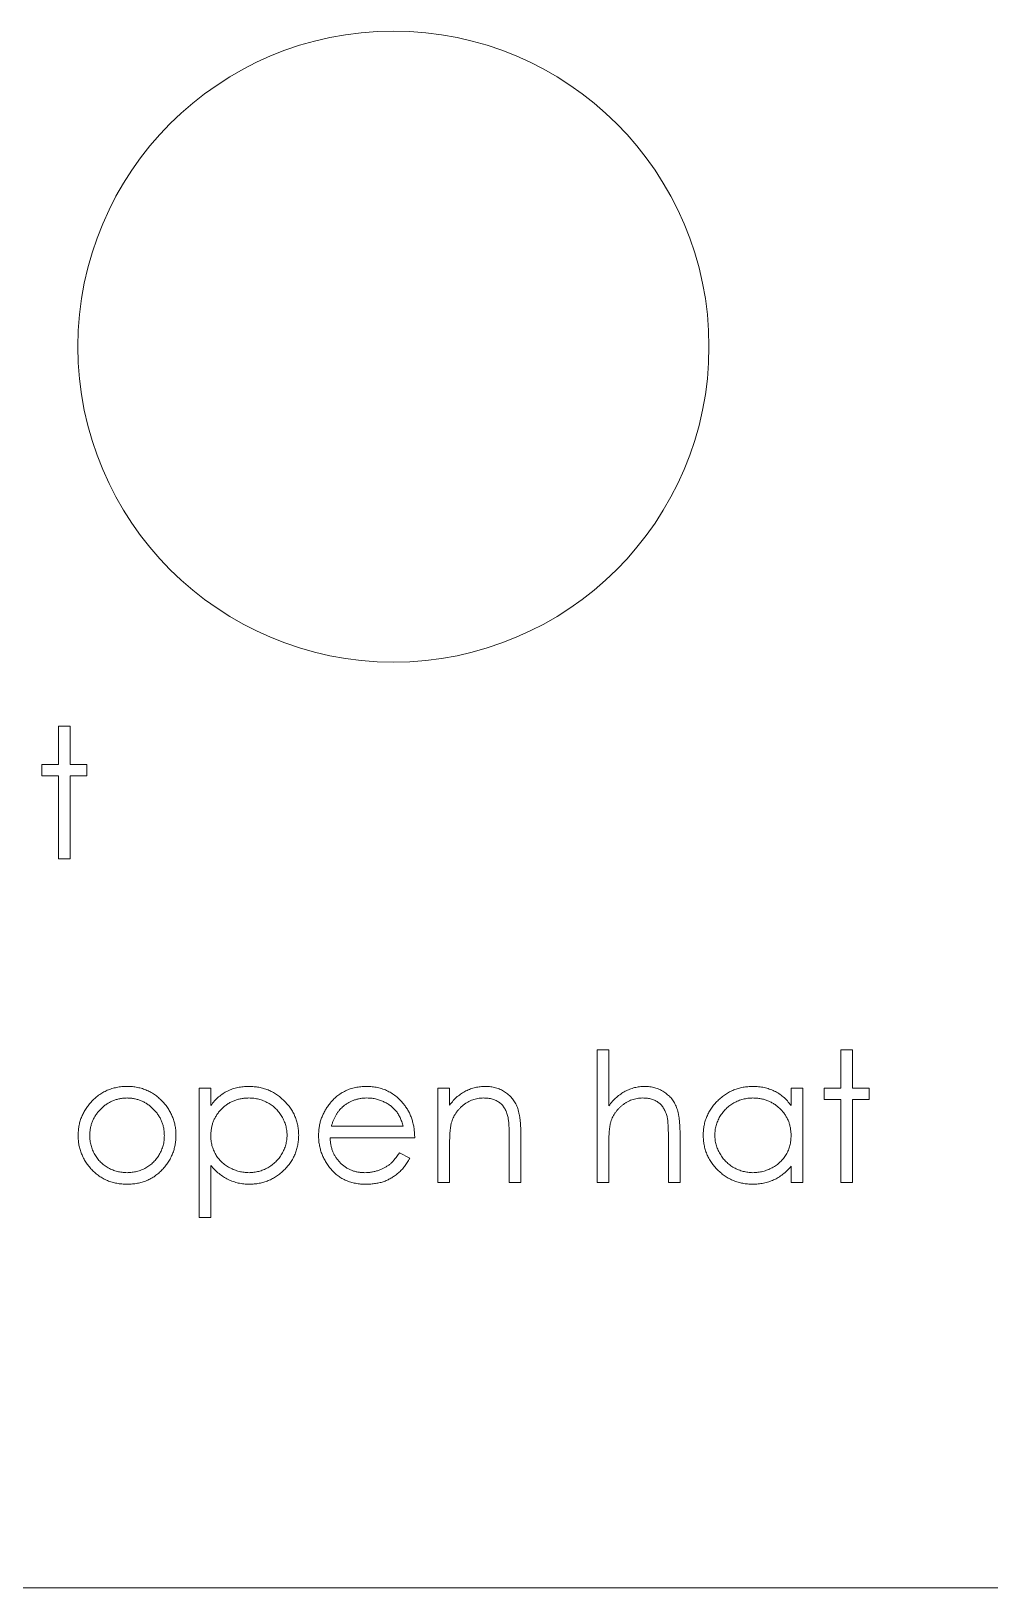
# Model space of a CAD drawing. Header units: inches. Extents: x 0 to 10.2, y -7 to 0.
# Drawn here: x 5.431 to 6.358, y -7 to -5.495 of the extents above; entities that cross this region are included whole.
import ezdxf

# ---------------------------------------------------------------- set-up
doc = ezdxf.new("R2010")
doc.units = ezdxf.units.IN
doc.header["$MEASUREMENT"] = 0

msp = doc.modelspace()

# ---------------------------------------------------------------- linework, layer by layer
at = {"color": 3, "linetype": 'Continuous', "lineweight": 5}
for p, q in [((5.4576, -6.167), (5.4688, -6.167)), ((5.4576, -6.2039), (5.4576, -6.167)), ((5.4688, -6.167), (5.4688, -6.2039)), ((5.4415, -6.2151), (5.4415, -6.2039)), ((5.4415, -6.2039), (5.4576, -6.2039)), ((5.4576, -6.2151), (5.4415, -6.2151)), ((5.4576, -6.2953), (5.4576, -6.2151)), ((5.4688, -6.2039), (5.4848, -6.2039)), ((5.4688, -6.2151), (5.4688, -6.2953)), ((5.4848, -6.2151), (5.4688, -6.2151)), ((5.4848, -6.2039), (5.4848, -6.2151)), ((5.4688, -6.2953), (5.4576, -6.2953)), ((5.9781, -6.48), (5.9894, -6.48)), ((5.9781, -6.6082), (5.9781, -6.48)), ((5.9894, -6.48), (5.9894, -6.5341)), ((6.2137, -6.48), (6.2249, -6.48)), ((6.2137, -6.5168), (6.2137, -6.48)), ((6.2249, -6.48), (6.2249, -6.5168)), ((5.5935, -6.5168), (5.6048, -6.5168)), ((5.5935, -6.6418), (5.5935, -6.5168)), ((5.6048, -6.5168), (5.6048, -6.5337)), ((5.8243, -6.5168), (5.8355, -6.5168)), ((5.8243, -6.6082), (5.8243, -6.5168)), ((5.8355, -6.5168), (5.8355, -6.5333)), ((6.1656, -6.5168), (6.1769, -6.5168)), ((6.1656, -6.5337), (6.1656, -6.5168)), ((6.1769, -6.5168), (6.1769, -6.6082)), ((6.1977, -6.528), (6.1977, -6.5168)), ((6.1977, -6.5168), (6.2137, -6.5168)), ((6.2137, -6.528), (6.1977, -6.528)), ((6.2137, -6.6082), (6.2137, -6.528)), ((6.2249, -6.5168), (6.241, -6.5168)), ((6.2249, -6.528), (6.2249, -6.6082)), ((6.241, -6.528), (6.2249, -6.528)), ((6.241, -6.5168), (6.241, -6.528)), ((5.7213, -6.5537), (5.7906, -6.5537)), ((5.9044, -6.5615), (5.9044, -6.6082)), ((6.0583, -6.5615), (6.0583, -6.6082)), ((5.8019, -6.5649), (5.7201, -6.5649)), ((5.8355, -6.5751), (5.8355, -6.6082)), ((5.8932, -6.6082), (5.8932, -6.5652)), ((5.9894, -6.5751), (5.9894, -6.6082)), ((6.0471, -6.6082), (6.0471, -6.5652)), ((5.6048, -6.5916), (5.6048, -6.6418)), ((5.7871, -6.5793), (5.7971, -6.5846)), ((6.1656, -6.6082), (6.1656, -6.5924)), ((5.8355, -6.6082), (5.8243, -6.6082)), ((5.9044, -6.6082), (5.8932, -6.6082)), ((5.9894, -6.6082), (5.9781, -6.6082)), ((6.0583, -6.6082), (6.0471, -6.6082)), ((6.1769, -6.6082), (6.1656, -6.6082)), ((6.2249, -6.6082), (6.2137, -6.6082)), ((5.6048, -6.6418), (5.5935, -6.6418))]:
    msp.add_line(p, q, dxfattribs=at)
at = {"color": 1, "linetype": 'Continuous', "lineweight": 5}
msp.add_line((0, -7), (10.15, -7), dxfattribs=at)
msp.add_circle((5.7813, -5.8), 0.305, dxfattribs=at)
at = {"color": 3, "linetype": 'Continuous', "lineweight": 5}
for points, knots in [([(5.4891, -6.5304), (5.4902, -6.5291), (5.4925, -6.5268), (5.4963, -6.5237), (5.5004, -6.5211), (5.5046, -6.5189), (5.5091, -6.5173), (5.5138, -6.5161), (5.5188, -6.5153), (5.5222, -6.5153), (5.5239, -6.5152)], [0, 0, 0, 0, 0.128498, 0.252713, 0.374819, 0.496436, 0.617911, 0.741288, 0.8687, 1, 1, 1, 1]), ([(5.5239, -6.5152), (5.5256, -6.5153), (5.5289, -6.5153), (5.5339, -6.5161), (5.5386, -6.5173), (5.5431, -6.5189), (5.5473, -6.5211), (5.5513, -6.5236), (5.5551, -6.5267), (5.5574, -6.5291), (5.5586, -6.5303)], [0, 0, 0, 0, 0.131751, 0.258332, 0.382134, 0.503804, 0.624693, 0.746871, 0.871514, 1, 1, 1, 1]), ([(5.6048, -6.5337), (5.6059, -6.5322), (5.6083, -6.5292), (5.6122, -6.5254), (5.6165, -6.5221), (5.621, -6.5196), (5.6258, -6.5176), (5.6308, -6.5162), (5.6362, -6.5154), (5.6398, -6.5153), (5.6417, -6.5152)], [0, 0, 0, 0, 0.13536, 0.263045, 0.386061, 0.505771, 0.625178, 0.746148, 0.870538, 1, 1, 1, 1]), ([(5.6417, -6.5152), (5.6433, -6.5153), (5.6465, -6.5154), (5.6512, -6.516), (5.6557, -6.5171), (5.6601, -6.5186), (5.6643, -6.5205), (5.6682, -6.523), (5.6721, -6.5258), (5.6756, -6.529), (5.6789, -6.5325), (5.6818, -6.5362), (5.6842, -6.5401), (5.6862, -6.5442), (5.6878, -6.5485), (5.6889, -6.5529), (5.6896, -6.5575), (5.6896, -6.5607), (5.6897, -6.5623)], [0, 0, 0, 0, 0.065081, 0.128636, 0.190653, 0.252125, 0.313446, 0.375227, 0.438498, 0.503285, 0.56801, 0.630879, 0.692154, 0.752552, 0.813191, 0.873985, 0.936258, 1, 1, 1, 1]), ([(5.7194, -6.5323), (5.7206, -6.5309), (5.7228, -6.5282), (5.7266, -6.5247), (5.7306, -6.5218), (5.735, -6.5194), (5.7396, -6.5175), (5.7446, -6.5162), (5.7498, -6.5154), (5.7533, -6.5153), (5.7551, -6.5152)], [0, 0, 0, 0, 0.128835, 0.253589, 0.374643, 0.49534, 0.616325, 0.739759, 0.866842, 1, 1, 1, 1]), ([(5.7551, -6.5152), (5.757, -6.5153), (5.7607, -6.5154), (5.766, -6.5162), (5.7711, -6.5176), (5.7759, -6.5196), (5.7804, -6.5222), (5.7846, -6.5253), (5.7885, -6.529), (5.7908, -6.5318), (5.7919, -6.5332)], [0, 0, 0, 0, 0.13204, 0.259033, 0.38188, 0.502258, 0.622752, 0.744743, 0.870109, 1, 1, 1, 1]), ([(5.8355, -6.5333), (5.8367, -6.5318), (5.839, -6.5289), (5.8429, -6.5251), (5.847, -6.522), (5.8513, -6.5195), (5.8558, -6.5176), (5.8604, -6.5162), (5.8653, -6.5154), (5.8686, -6.5153), (5.8703, -6.5152)], [0, 0, 0, 0, 0.140976, 0.2735688, 0.3989883, 0.5199298, 0.63811, 0.7565889, 0.8768598, 1, 1, 1, 1]), ([(5.8703, -6.5152), (5.872, -6.5153), (5.8753, -6.5154), (5.8801, -6.5164), (5.8846, -6.518), (5.8888, -6.5203), (5.8925, -6.5231), (5.8958, -6.5264), (5.8985, -6.5301), (5.9004, -6.5336), (5.9016, -6.5367), (5.9023, -6.5394), (5.903, -6.5423), (5.9035, -6.5456), (5.9039, -6.5491), (5.9042, -6.553), (5.9044, -6.5572), (5.9044, -6.56), (5.9044, -6.5615)], [0, 0, 0, 0, 0.07724, 0.151178, 0.223488, 0.295543, 0.366976, 0.437131, 0.507044, 0.57856, 0.616614, 0.658756, 0.704491, 0.754803, 0.809332, 0.868274, 0.932073, 1, 1, 1, 1]), ([(5.9894, -6.5341), (5.9906, -6.5326), (5.9929, -6.5296), (5.9969, -6.5258), (6.0009, -6.5225), (6.0052, -6.5199), (6.0097, -6.5178), (6.0143, -6.5163), (6.0192, -6.5154), (6.0225, -6.5153), (6.0241, -6.5152)], [0, 0, 0, 0, 0.140724, 0.273996, 0.400684, 0.522555, 0.641534, 0.759969, 0.878405, 1, 1, 1, 1]), ([(6.0241, -6.5152), (6.0258, -6.5153), (6.0291, -6.5154), (6.0339, -6.5164), (6.0384, -6.518), (6.0426, -6.5203), (6.0463, -6.5231), (6.0497, -6.5263), (6.0524, -6.5301), (6.0542, -6.5336), (6.0554, -6.5367), (6.0562, -6.5393), (6.0568, -6.5423), (6.0574, -6.5455), (6.0578, -6.5491), (6.0581, -6.553), (6.0583, -6.5571), (6.0583, -6.56), (6.0583, -6.5615)], [0, 0, 0, 0, 0.077229, 0.151155, 0.223454, 0.295497, 0.36692, 0.436794, 0.506696, 0.577864, 0.615912, 0.658048, 0.703776, 0.75408, 0.808979, 0.867913, 0.931702, 1, 1, 1, 1]), ([(6.0807, -6.5623), (6.0808, -6.5607), (6.0808, -6.5575), (6.0815, -6.5529), (6.0826, -6.5485), (6.0842, -6.5442), (6.0862, -6.5401), (6.0886, -6.5362), (6.0914, -6.5325), (6.0947, -6.529), (6.0983, -6.5258), (6.1021, -6.523), (6.1061, -6.5205), (6.1103, -6.5186), (6.1146, -6.5171), (6.1192, -6.516), (6.1239, -6.5154), (6.1271, -6.5153), (6.1287, -6.5152)], [0, 0, 0, 0, 0.063775, 0.126079, 0.186904, 0.247574, 0.308003, 0.369132, 0.432033, 0.496791, 0.561611, 0.624914, 0.686726, 0.748079, 0.809582, 0.871631, 0.934886, 1, 1, 1, 1]), ([(6.1287, -6.5152), (6.1306, -6.5153), (6.1342, -6.5154), (6.1396, -6.5162), (6.1446, -6.5176), (6.1494, -6.5196), (6.154, -6.5221), (6.1582, -6.5253), (6.1622, -6.5292), (6.1645, -6.5322), (6.1656, -6.5337)], [0, 0, 0, 0, 0.129862, 0.254654, 0.376015, 0.495255, 0.614798, 0.738106, 0.865196, 1, 1, 1, 1]), ([(5.4765, -6.5628), (5.4766, -6.5612), (5.4767, -6.5582), (5.4772, -6.5537), (5.4782, -6.5494), (5.4796, -6.5453), (5.4814, -6.5413), (5.4835, -6.5375), (5.4861, -6.5338), (5.4881, -6.5315), (5.4891, -6.5304)], [0, 0, 0, 0, 0.128919, 0.255238, 0.378679, 0.501088, 0.622714, 0.746241, 0.871589, 1, 1, 1, 1]), ([(5.5238, -6.5264), (5.5226, -6.5265), (5.5202, -6.5265), (5.5167, -6.5271), (5.5133, -6.5279), (5.51, -6.529), (5.5069, -6.5306), (5.5039, -6.5324), (5.501, -6.5346), (5.4983, -6.537), (5.4959, -6.5398), (5.4937, -6.5426), (5.4919, -6.5457), (5.4903, -6.5488), (5.4892, -6.5521), (5.4884, -6.5556), (5.4879, -6.5592), (5.4878, -6.5616), (5.4878, -6.5628)], [0, 0, 0, 0, 0.063846, 0.126044, 0.187165, 0.247399, 0.30838, 0.36978, 0.432584, 0.497641, 0.562401, 0.625557, 0.687332, 0.748313, 0.809791, 0.871768, 0.934836, 1, 1, 1, 1]), ([(5.5599, -6.5628), (5.5598, -6.5616), (5.5598, -6.5592), (5.5593, -6.5556), (5.5584, -6.5521), (5.5573, -6.5488), (5.5558, -6.5457), (5.5539, -6.5427), (5.5517, -6.5397), (5.5492, -6.5371), (5.5466, -6.5346), (5.5437, -6.5324), (5.5407, -6.5306), (5.5376, -6.529), (5.5343, -6.5279), (5.5309, -6.5271), (5.5274, -6.5265), (5.525, -6.5265), (5.5238, -6.5264)], [0, 0, 0, 0, 0.0651848, 0.1282737, 0.1902702, 0.2517683, 0.3127687, 0.3747933, 0.4379696, 0.5030474, 0.5681252, 0.6309497, 0.6923691, 0.7529732, 0.8136411, 0.8743552, 0.936573, 1, 1, 1, 1]), ([(5.5586, -6.5303), (5.5596, -6.5314), (5.5616, -6.5337), (5.5641, -6.5374), (5.5663, -6.5412), (5.568, -6.5452), (5.5694, -6.5494), (5.5704, -6.5537), (5.571, -6.5582), (5.5711, -6.5612), (5.5711, -6.5628)], [0, 0, 0, 0, 0.128157, 0.253834, 0.376506, 0.498534, 0.621368, 0.744565, 0.870634, 1, 1, 1, 1]), ([(5.6416, -6.5264), (5.6403, -6.5265), (5.6378, -6.5265), (5.6341, -6.527), (5.6306, -6.5278), (5.6272, -6.529), (5.624, -6.5304), (5.6209, -6.5322), (5.618, -6.5344), (5.6153, -6.5368), (5.6129, -6.5395), (5.6107, -6.5423), (5.6089, -6.5453), (5.6073, -6.5485), (5.6062, -6.5518), (5.6054, -6.5553), (5.6049, -6.559), (5.6048, -6.5614), (5.6048, -6.5627)], [0, 0, 0, 0, 0.066044, 0.130024, 0.192374, 0.253884, 0.314896, 0.375806, 0.438242, 0.501591, 0.564881, 0.626533, 0.687516, 0.748106, 0.808796, 0.870822, 0.934371, 1, 1, 1, 1]), ([(5.6785, -6.5624), (5.6784, -6.5608), (5.6783, -6.5577), (5.6773, -6.5531), (5.6758, -6.5486), (5.6735, -6.5443), (5.6709, -6.5403), (5.6677, -6.5367), (5.6641, -6.5336), (5.6601, -6.5311), (5.6557, -6.529), (5.6512, -6.5275), (5.6464, -6.5266), (5.6432, -6.5265), (5.6416, -6.5264)], [0, 0, 0, 0, 0.081994, 0.163349, 0.245826, 0.330367, 0.415198, 0.497941, 0.580476, 0.66374, 0.747513, 0.830399, 0.914076, 1, 1, 1, 1]), ([(5.7557, -6.5264), (5.7546, -6.5265), (5.7524, -6.5265), (5.7491, -6.5269), (5.746, -6.5276), (5.743, -6.5285), (5.7401, -6.5298), (5.7373, -6.5312), (5.7347, -6.533), (5.733, -6.5343), (5.7322, -6.535)], [0, 0, 0, 0, 0.131092, 0.259141, 0.384162, 0.505992, 0.629098, 0.750669, 0.874039, 1, 1, 1, 1]), ([(5.7906, -6.5537), (5.7902, -6.5522), (5.7894, -6.5493), (5.7878, -6.5454), (5.7859, -6.5418), (5.7837, -6.5388), (5.7812, -6.5361), (5.7784, -6.5337), (5.7751, -6.5316), (5.7716, -6.5298), (5.7678, -6.5283), (5.7638, -6.5272), (5.7598, -6.5265), (5.7571, -6.5265), (5.7557, -6.5264)], [0, 0, 0, 0, 0.09624, 0.185231, 0.267501, 0.3444, 0.419595, 0.496891, 0.576638, 0.660268, 0.745387, 0.83004, 0.914474, 1, 1, 1, 1]), ([(5.8683, -6.5264), (5.8674, -6.5265), (5.8656, -6.5265), (5.863, -6.5268), (5.8604, -6.5274), (5.8579, -6.5281), (5.8555, -6.5292), (5.8531, -6.5303), (5.8508, -6.5318), (5.8486, -6.5334), (5.8466, -6.5352), (5.8447, -6.5371), (5.843, -6.5391), (5.8415, -6.5412), (5.8401, -6.5434), (5.839, -6.5457), (5.838, -6.5481), (5.8375, -6.5498), (5.8372, -6.5506)], [0, 0, 0, 0, 0.063986, 0.126627, 0.188984, 0.25023, 0.312351, 0.374574, 0.438148, 0.50292, 0.567974, 0.630771, 0.692935, 0.754398, 0.815218, 0.876117, 0.938015, 1, 1, 1, 1]), ([(5.8919, -6.5444), (5.8915, -6.543), (5.8908, -6.5403), (5.889, -6.5366), (5.8867, -6.5334), (5.8839, -6.5308), (5.8807, -6.5288), (5.8769, -6.5274), (5.8728, -6.5266), (5.8698, -6.5265), (5.8683, -6.5264)], [0, 0, 0, 0, 0.1355195, 0.2608332, 0.378476, 0.4931776, 0.609281, 0.729981, 0.8592613, 1, 1, 1, 1]), ([(6.0221, -6.5264), (6.0212, -6.5265), (6.0195, -6.5265), (6.0168, -6.5268), (6.0142, -6.5274), (6.0117, -6.5281), (6.0093, -6.5291), (6.0069, -6.5303), (6.0047, -6.5318), (6.0025, -6.5334), (6.0004, -6.5352), (5.9985, -6.5371), (5.9968, -6.5391), (5.9953, -6.5412), (5.994, -6.5434), (5.9928, -6.5457), (5.9918, -6.5481), (5.9913, -6.5498), (5.9911, -6.5506)], [0, 0, 0, 0, 0.06402, 0.126694, 0.189084, 0.250363, 0.312516, 0.374243, 0.43785, 0.502657, 0.567745, 0.630576, 0.692772, 0.754268, 0.815121, 0.876051, 0.937982, 1, 1, 1, 1]), ([(6.0458, -6.5444), (6.0453, -6.543), (6.0446, -6.5403), (6.0427, -6.5366), (6.0405, -6.5334), (6.0377, -6.5309), (6.0344, -6.5288), (6.0307, -6.5274), (6.0266, -6.5266), (6.0237, -6.5265), (6.0221, -6.5264)], [0, 0, 0, 0, 0.136257, 0.261954, 0.379638, 0.494379, 0.609866, 0.729887, 0.859213, 1, 1, 1, 1]), ([(6.1288, -6.5264), (6.1272, -6.5265), (6.124, -6.5266), (6.1192, -6.5275), (6.1147, -6.529), (6.1103, -6.5311), (6.1063, -6.5336), (6.1027, -6.5367), (6.0995, -6.5403), (6.0968, -6.5443), (6.0946, -6.5486), (6.0931, -6.5531), (6.0921, -6.5577), (6.092, -6.5608), (6.0919, -6.5624)], [0, 0, 0, 0, 0.085921, 0.169593, 0.252476, 0.336244, 0.419505, 0.502036, 0.584775, 0.669846, 0.754185, 0.836658, 0.91801, 1, 1, 1, 1]), ([(6.1656, -6.5627), (6.1656, -6.5614), (6.1655, -6.559), (6.165, -6.5553), (6.1642, -6.5518), (6.1631, -6.5485), (6.1615, -6.5453), (6.1597, -6.5423), (6.1575, -6.5394), (6.155, -6.5368), (6.1523, -6.5344), (6.1494, -6.5322), (6.1464, -6.5305), (6.1432, -6.529), (6.1398, -6.5278), (6.1363, -6.527), (6.1326, -6.5265), (6.1301, -6.5265), (6.1288, -6.5264)], [0, 0, 0, 0, 0.065634, 0.129188, 0.191219, 0.251913, 0.312507, 0.373494, 0.435152, 0.498741, 0.562095, 0.624187, 0.685476, 0.746097, 0.807612, 0.869967, 0.933951, 1, 1, 1, 1]), ([(5.7089, -6.5628), (5.709, -6.5613), (5.709, -6.5586), (5.7095, -6.5545), (5.7103, -6.5505), (5.7115, -6.5466), (5.713, -6.5428), (5.7148, -6.5391), (5.7169, -6.5356), (5.7186, -6.5334), (5.7194, -6.5323)], [0, 0, 0, 0, 0.128045, 0.253768, 0.377428, 0.500551, 0.623296, 0.746578, 0.872348, 1, 1, 1, 1]), ([(5.7322, -6.535), (5.7316, -6.5355), (5.7304, -6.5366), (5.7288, -6.5385), (5.7272, -6.5405), (5.7258, -6.5428), (5.7245, -6.5452), (5.7233, -6.5479), (5.7222, -6.5507), (5.7216, -6.5527), (5.7213, -6.5537)], [0, 0, 0, 0, 0.109984, 0.22258, 0.3385, 0.458709, 0.585535, 0.717518, 0.854667, 1, 1, 1, 1]), ([(5.7919, -6.5332), (5.7927, -6.5343), (5.7943, -6.5364), (5.7963, -6.5399), (5.798, -6.5436), (5.7993, -6.5475), (5.8005, -6.5516), (5.8013, -6.5558), (5.8017, -6.5603), (5.8018, -6.5634), (5.8019, -6.5649)], [0, 0, 0, 0, 0.118522, 0.236255, 0.356174, 0.47725, 0.60154, 0.729618, 0.862158, 1, 1, 1, 1]), ([(5.8932, -6.5652), (5.8932, -6.564), (5.8932, -6.5616), (5.8932, -6.5582), (5.8931, -6.5551), (5.8929, -6.5523), (5.8927, -6.5499), (5.8925, -6.5478), (5.8922, -6.546), (5.892, -6.5449), (5.8919, -6.5444)], [0, 0, 0, 0, 0.17885, 0.34211, 0.489826, 0.623254, 0.74008, 0.841483, 0.928908, 1, 1, 1, 1]), ([(6.0471, -6.5652), (6.0471, -6.564), (6.047, -6.5616), (6.047, -6.5582), (6.0469, -6.5551), (6.0467, -6.5523), (6.0466, -6.5499), (6.0464, -6.5478), (6.0461, -6.546), (6.0459, -6.5449), (6.0458, -6.5444)], [0, 0, 0, 0, 0.178867, 0.342141, 0.489871, 0.623312, 0.740056, 0.841468, 0.928901, 1, 1, 1, 1]), ([(5.8372, -6.5506), (5.8371, -6.5512), (5.8368, -6.5526), (5.8365, -6.5548), (5.8362, -6.5573), (5.8359, -6.5602), (5.8358, -6.5635), (5.8356, -6.567), (5.8355, -6.571), (5.8355, -6.5737), (5.8355, -6.5751)], [0, 0, 0, 0, 0.076995, 0.167615, 0.271052, 0.38946, 0.520843, 0.666399, 0.826094, 1, 1, 1, 1]), ([(5.9911, -6.5506), (5.991, -6.5512), (5.9906, -6.5526), (5.9903, -6.5548), (5.99, -6.5573), (5.9898, -6.5602), (5.9896, -6.5634), (5.9894, -6.567), (5.9894, -6.571), (5.9894, -6.5737), (5.9894, -6.5751)], [0, 0, 0, 0, 0.075999, 0.165611, 0.269045, 0.387448, 0.518827, 0.665394, 0.825083, 1, 1, 1, 1]), ([(5.5239, -6.6098), (5.5222, -6.6097), (5.5188, -6.6096), (5.5139, -6.609), (5.5093, -6.6079), (5.5049, -6.6063), (5.5007, -6.6043), (5.4968, -6.6019), (5.4931, -6.599), (5.4897, -6.5957), (5.4866, -6.5922), (5.4839, -6.5884), (5.4817, -6.5845), (5.4798, -6.5804), (5.4783, -6.5762), (5.4773, -6.5719), (5.4767, -6.5674), (5.4766, -6.5643), (5.4765, -6.5628)], [0, 0, 0, 0, 0.0687423, 0.1346352, 0.1983242, 0.260825, 0.3227136, 0.3845545, 0.4469129, 0.5109576, 0.5749307, 0.6366845, 0.6974831, 0.7571338, 0.8169657, 0.8768184, 0.9376626, 1, 1, 1, 1]), ([(5.4878, -6.5628), (5.4878, -6.5644), (5.4879, -6.5676), (5.4889, -6.5723), (5.4904, -6.5768), (5.4925, -6.581), (5.4951, -6.585), (5.4982, -6.5885), (5.5017, -6.5915), (5.5057, -6.5941), (5.5099, -6.5961), (5.5144, -6.5975), (5.519, -6.5984), (5.5222, -6.5985), (5.5238, -6.5986)], [0, 0, 0, 0, 0.0847327, 0.1681787, 0.2514882, 0.3358407, 0.4198345, 0.5023449, 0.583649, 0.665931, 0.7487165, 0.8310473, 0.9144098, 1, 1, 1, 1]), ([(5.5238, -6.5986), (5.5254, -6.5985), (5.5286, -6.5984), (5.5333, -6.5975), (5.5377, -6.5961), (5.542, -6.5941), (5.5459, -6.5915), (5.5494, -6.5885), (5.5525, -6.585), (5.5551, -6.581), (5.5572, -6.5768), (5.5588, -6.5723), (5.5597, -6.5676), (5.5598, -6.5644), (5.5599, -6.5628)], [0, 0, 0, 0, 0.085606, 0.168983, 0.250908, 0.333708, 0.416005, 0.49766, 0.579893, 0.663902, 0.748466, 0.831791, 0.915252, 1, 1, 1, 1]), ([(5.5711, -6.5628), (5.5711, -6.5643), (5.571, -6.5674), (5.5703, -6.5719), (5.5693, -6.5762), (5.5679, -6.5804), (5.566, -6.5845), (5.5637, -6.5884), (5.561, -6.5922), (5.5579, -6.5957), (5.5545, -6.599), (5.5509, -6.6019), (5.547, -6.6043), (5.5428, -6.6063), (5.5384, -6.6079), (5.5338, -6.609), (5.5289, -6.6096), (5.5256, -6.6097), (5.5239, -6.6098)], [0, 0, 0, 0, 0.062416, 0.123337, 0.183265, 0.243172, 0.302898, 0.363774, 0.425605, 0.489659, 0.553785, 0.616222, 0.677854, 0.739517, 0.802097, 0.865866, 0.931508, 1, 1, 1, 1]), ([(5.6048, -6.5627), (5.6048, -6.5644), (5.6049, -6.5676), (5.6058, -6.5723), (5.6073, -6.5768), (5.6094, -6.581), (5.612, -6.5849), (5.6152, -6.5883), (5.6189, -6.5914), (5.623, -6.5939), (5.6275, -6.596), (5.6321, -6.5975), (5.6369, -6.5984), (5.6401, -6.5985), (5.6417, -6.5986)], [0, 0, 0, 0, 0.0864404, 0.169344, 0.2510607, 0.3323264, 0.4131893, 0.4942995, 0.5766539, 0.6617849, 0.7477649, 0.8319674, 0.9152994, 1, 1, 1, 1]), ([(5.6417, -6.5986), (5.6433, -6.5985), (5.6465, -6.5984), (5.6511, -6.5974), (5.6556, -6.596), (5.6599, -6.5939), (5.664, -6.5912), (5.6676, -6.5881), (5.6708, -6.5845), (5.6735, -6.5805), (5.6757, -6.5761), (5.6773, -6.5717), (5.6783, -6.567), (5.6784, -6.5639), (5.6785, -6.5624)], [0, 0, 0, 0, 0.08342, 0.165574, 0.248159, 0.332033, 0.416257, 0.499525, 0.583039, 0.668596, 0.754035, 0.83692, 0.9183, 1, 1, 1, 1]), ([(5.6897, -6.5623), (5.6896, -6.5639), (5.6896, -6.5671), (5.6889, -6.5718), (5.6878, -6.5763), (5.6863, -6.5806), (5.6843, -6.5848), (5.6819, -6.5887), (5.679, -6.5925), (5.6758, -6.596), (5.6722, -6.5992), (5.6684, -6.602), (5.6645, -6.6044), (5.6603, -6.6064), (5.656, -6.6079), (5.6515, -6.609), (5.6468, -6.6096), (5.6436, -6.6097), (5.642, -6.6098)], [0, 0, 0, 0, 0.064921, 0.128034, 0.189574, 0.25058, 0.311733, 0.37325, 0.435763, 0.500346, 0.564949, 0.627528, 0.689157, 0.749865, 0.81076, 0.8723, 0.935413, 1, 1, 1, 1]), ([(5.7549, -6.6098), (5.7531, -6.6097), (5.7497, -6.6097), (5.7447, -6.609), (5.74, -6.6078), (5.7356, -6.6063), (5.7315, -6.6042), (5.7277, -6.6017), (5.7242, -6.5988), (5.721, -6.5954), (5.7182, -6.5918), (5.7157, -6.588), (5.7136, -6.5841), (5.7119, -6.58), (5.7106, -6.5759), (5.7096, -6.5716), (5.709, -6.5672), (5.709, -6.5642), (5.7089, -6.5628)], [0, 0, 0, 0, 0.071579, 0.139629, 0.204797, 0.268135, 0.329814, 0.391301, 0.453434, 0.516552, 0.579631, 0.641119, 0.701294, 0.76081, 0.819932, 0.87892, 0.938983, 1, 1, 1, 1]), ([(5.7201, -6.5649), (5.7202, -6.5661), (5.7203, -6.5685), (5.7208, -6.5719), (5.7216, -6.5752), (5.7227, -6.5783), (5.7241, -6.5813), (5.7257, -6.5841), (5.7277, -6.5867), (5.7299, -6.5892), (5.7324, -6.5913), (5.7349, -6.5933), (5.7377, -6.5949), (5.7406, -6.5963), (5.7436, -6.5973), (5.7468, -6.598), (5.7501, -6.5985), (5.7523, -6.5985), (5.7535, -6.5986)], [0, 0, 0, 0, 0.068385, 0.134476, 0.198391, 0.260753, 0.321829, 0.383037, 0.444653, 0.507398, 0.569825, 0.630778, 0.690929, 0.750945, 0.811049, 0.872331, 0.935004, 1, 1, 1, 1]), ([(6.1283, -6.6098), (6.1267, -6.6097), (6.1235, -6.6096), (6.1189, -6.609), (6.1144, -6.6079), (6.11, -6.6064), (6.1059, -6.6044), (6.1019, -6.602), (6.0982, -6.5992), (6.0946, -6.596), (6.0914, -6.5925), (6.0885, -6.5887), (6.0861, -6.5848), (6.0841, -6.5806), (6.0826, -6.5763), (6.0815, -6.5718), (6.0808, -6.5671), (6.0808, -6.5639), (6.0807, -6.5623)], [0, 0, 0, 0, 0.06462, 0.127433, 0.189004, 0.24993, 0.310668, 0.372329, 0.434939, 0.499576, 0.564191, 0.626735, 0.688109, 0.749294, 0.810331, 0.871901, 0.935046, 1, 1, 1, 1]), ([(6.0919, -6.5624), (6.092, -6.5639), (6.0921, -6.567), (6.0931, -6.5716), (6.0947, -6.5761), (6.0969, -6.5805), (6.0996, -6.5845), (6.1028, -6.5881), (6.1064, -6.5912), (6.1105, -6.5939), (6.1148, -6.596), (6.1193, -6.5974), (6.124, -6.5984), (6.1271, -6.5985), (6.1287, -6.5986)], [0, 0, 0, 0, 0.081589, 0.162859, 0.245484, 0.330807, 0.416493, 0.499893, 0.583048, 0.667158, 0.751312, 0.833785, 0.916256, 1, 1, 1, 1]), ([(6.1287, -6.5986), (6.1304, -6.5985), (6.1336, -6.5984), (6.1384, -6.5975), (6.143, -6.596), (6.1474, -6.5939), (6.1515, -6.5914), (6.1552, -6.5884), (6.1583, -6.5849), (6.161, -6.581), (6.1631, -6.5768), (6.1646, -6.5724), (6.1655, -6.5676), (6.1656, -6.5644), (6.1656, -6.5627)], [0, 0, 0, 0, 0.0848024, 0.1686635, 0.2525519, 0.3382397, 0.4231027, 0.5055561, 0.5861757, 0.6671357, 0.7484992, 0.8304524, 0.9134557, 1, 1, 1, 1]), ([(5.642, -6.6098), (5.6402, -6.6097), (5.6366, -6.6096), (5.6314, -6.6087), (5.6263, -6.6073), (5.6215, -6.6053), (5.617, -6.6027), (5.6126, -6.5996), (5.6085, -6.5959), (5.606, -6.5931), (5.6048, -6.5916)], [0, 0, 0, 0, 0.126841, 0.250548, 0.37123, 0.492116, 0.613401, 0.737997, 0.866132, 1, 1, 1, 1]), ([(5.7535, -6.5986), (5.7546, -6.5985), (5.7568, -6.5985), (5.7601, -6.5981), (5.7634, -6.5974), (5.7666, -6.5965), (5.7696, -6.5953), (5.7724, -6.594), (5.775, -6.5925), (5.7775, -6.5908), (5.7798, -6.5887), (5.7822, -6.586), (5.7847, -6.5829), (5.7863, -6.5806), (5.7871, -6.5793)], [0, 0, 0, 0, 0.082592, 0.163879, 0.245659, 0.327726, 0.40861, 0.485749, 0.559169, 0.630268, 0.705306, 0.792065, 0.889796, 1, 1, 1, 1]), ([(5.7971, -6.5846), (5.7963, -6.586), (5.7947, -6.5887), (5.7921, -6.5925), (5.7893, -6.5959), (5.7862, -6.5988), (5.783, -6.6013), (5.7797, -6.6036), (5.7761, -6.6055), (5.7723, -6.6071), (5.7683, -6.6083), (5.764, -6.6091), (5.7595, -6.6097), (5.7564, -6.6097), (5.7549, -6.6098)], [0, 0, 0, 0, 0.09337, 0.181661, 0.265874, 0.346355, 0.4246, 0.501903, 0.579992, 0.658443, 0.738672, 0.821894, 0.908801, 1, 1, 1, 1]), ([(6.1656, -6.5924), (6.1644, -6.5938), (6.1619, -6.5966), (6.1578, -6.6002), (6.1534, -6.6033), (6.1488, -6.6057), (6.144, -6.6075), (6.139, -6.6088), (6.1337, -6.6097), (6.1302, -6.6097), (6.1283, -6.6098)], [0, 0, 0, 0, 0.134298, 0.262085, 0.38627, 0.507165, 0.6273, 0.748145, 0.87237, 1, 1, 1, 1])]:
    msp.add_open_spline(points, degree=3, knots=knots, dxfattribs=at)

doc.saveas('drawing.dxf')
